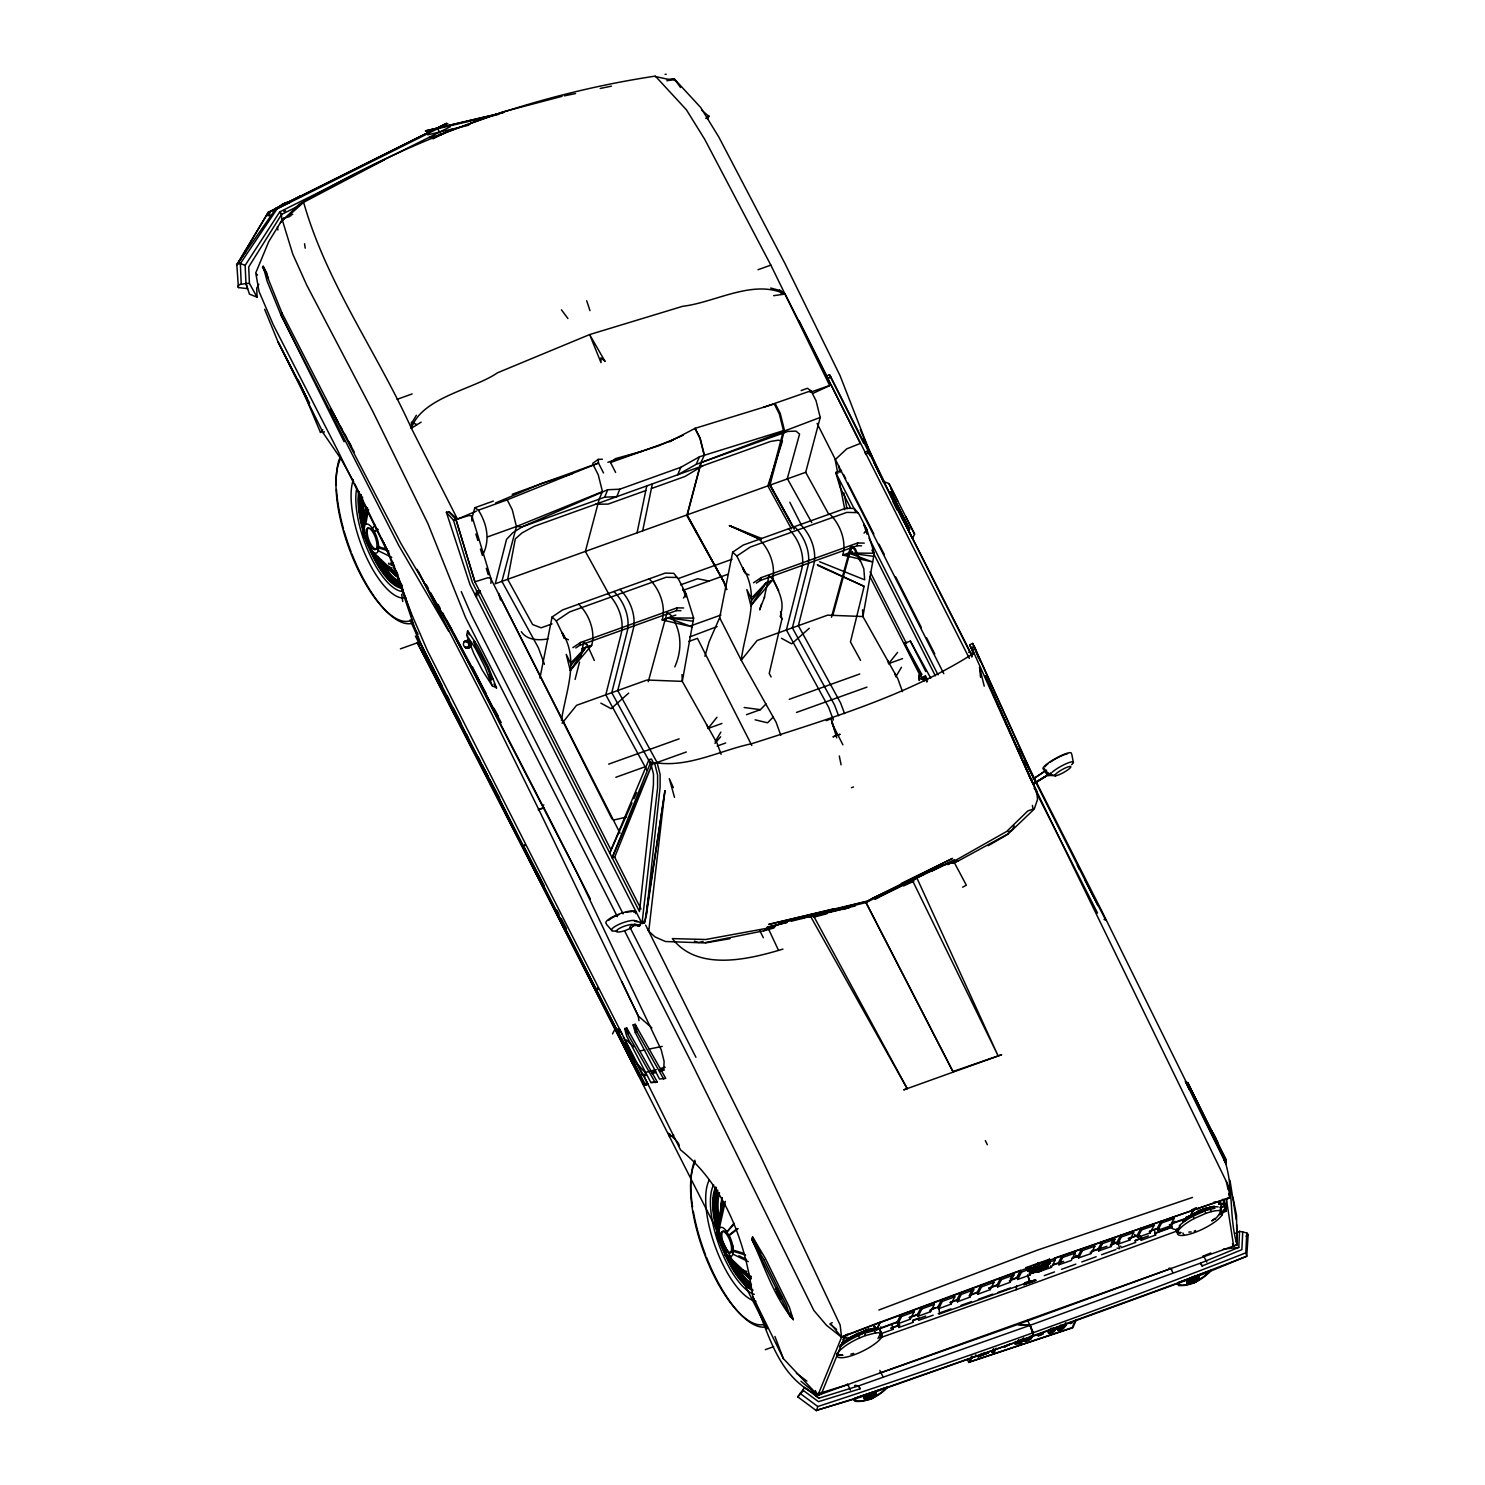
<?xml version="1.0" encoding="UTF-8"?>
<svg xmlns="http://www.w3.org/2000/svg" width="1485" height="1485" viewBox="0 0 1485 1485"><rect width="100%" height="100%" fill="white"/><g stroke="black" fill="none" stroke-linecap="round" stroke-linejoin="round"><path stroke-width="1.5" d="M776.803 1291.746L777.193 1293.676L776.432 1291.727M1029.643 1281.963L1027.676 1274.872L1029.847 1281.592M1214.582 1136.229L1213.746 1134.67L1215.621 1137.9L1211.667 1130.809L1217.403 1142.652M411.401 422.185L411.364 428.237L457.473 519.137L476.518 511.063M1224.123 1160.082L1226.164 1164.203L1226.202 1160.249L1187.759 1082.713L1185.438 1081.525L1189.522 1089.786M1044.252 1265.294C1047.964 1266.204 1046.739 1264.737 1045.718 1264.849C1048.558 1261.303 1048.002 1263.902 1045.032 1266.315C1044.605 1264.626 1043.547 1266.816 1045.403 1265.406M1019.081 748.143L1102.26 911.957L1224.308 1159.172C1233.961 1186.515 1228.67 1216.716 1237.061 1244.783L817.864 1395.306C776.748 1376.391 769.026 1333.084 752.635 1296.294C745.637 1241.887 724.494 1185.011 680.538 1149.891L643.154 1074.49L641.501 1074.546M778.511 1293.008C780.813 1294.53 776.952 1292.303 778.307 1294.178M780.869 1296.127L779.811 1297.185L780.033 1295.774M1037.922 1272.088L1039.054 1267.336L1037.811 1263.327L1049.561 1259.187L1050.359 1263.271L1038.405 1270.919M1212.929 1132.944L1213.876 1134.466M1216.104 1139.292L1215.547 1138.234L1216.679 1140.332M1035.658 1268.468L1038.089 1266.389L1036.419 1269.285L1030.497 1270.844L1038.461 1266.779M780.535 1299.208C779.551 1298.577 782.391 1298.113 780.349 1297.407M853.745 1398.833L816.1 1410.472L861.411 1396.865L1032.985 1336.259L1033.189 1332.361L1027.601 1320.313M1029.588 1336.519L1032.985 1336.259L1033.449 1334.05L1030.126 1325.307L1017.949 1324.397L879.046 1373.458M632.109 925.545L639.59 925.471M1033.374 1335.498L1030.107 1325.307L1017.875 1324.416M778.196 1292.414C777.453 1291.133 777.862 1292.767 777.416 1292.247M1024.13 1341.085L1029.439 1338.468M1023.908 1340.231L1024.372 1341.252M1236.281 1219.649L1229.97 1180.371M1242.741 1231.919L1241.868 1249.646L1202.089 1266L1200.604 1263.104L1238.787 1247.4L1239.567 1231.325L1246.787 1232.903L1248.161 1234.499L1246.75 1256.254L1203.76 1273.944L1033.04 1336.24L888.346 1386.916M1178.125 1282.669L1211.129 1270.306C1203.277 1279.235 1190.562 1286.585 1178.459 1285.49L1178.125 1282.669L1246.75 1256.254L1245.804 1252.839L1246.787 1232.903M1221.765 1213.041L1225.886 1211.333L1226.499 1200.214M391.762 557.302L378.007 550.619L378.675 546.74A15.407 5.662 70.2 0 0 374.628 532.15L372.809 528.957A15.407 5.662 70.2 0 0 365.718 524.205L363.417 524.929L365.718 524.205L368.521 509.578M378.007 550.619L378.675 546.74L387.177 549.339M734.017 1223.25L726.703 1232.197L729.246 1235.539A15.407 5.662 70.2 0 1 733.274 1250.129L732.625 1254.008L748.31 1261.637M781.685 1298.187L781.203 1296.683L781.834 1298.354M1030.497 1270.9L1033.43 1268.895M1035.676 1268.821C1034.061 1266.037 1028.901 1275.021 1034.154 1268.951M669.642 1134.095L669.475 1136.6L673.744 1135.06M1041.579 1266.983C1048.855 1262.51 1034.117 1272.701 1040.317 1267.225M1040.261 1268.097L1042.024 1264.867L1040.261 1268.097L1043.324 1266.222M1029.161 1282.817L1029.291 1281.889L939.133 1314.058M1215.324 1137.733L1214.396 1136.693L1215.12 1138.16M779.625 1296.553L779.328 1295.514M781.463 1296.98L780.163 1298.224L781.147 1299.078M780.405 1297.853L780.999 1299.022M1217.236 1141.687C1217.31 1142.875 1216.623 1139.867 1217.681 1142.485M1214.099 1135.672L1213.728 1134.893M301.158 195.983L298.893 196.892C295.812 200.271 303.126 193.013 300.397 197.115M471.97 521.161L471.636 515.908L468.87 515.573L453.482 520.233L446.354 512.232L448.878 511.657L457.473 519.137M490.848 583.327L491.238 579.577L472.341 517.411M879.695 1337.929L1016.223 1289.685L1016.612 1285.843M446.354 512.232L470.021 584.719L642.003 923.484L644.527 922.928L646.198 916.059L660.101 787.161L660.12 774.465L657.187 762.937L650.523 762.622L649.001 759.615L651.507 759.095L653.029 762.083L650.523 762.622L612.154 857.755L614.679 857.179L652.175 764.2L612.154 857.755M1045.143 1264.979L1043.788 1265.888M729.989 938.668L705.375 942.938L665.428 941.509L655.052 936.942L648.741 931.225L664.946 790.688L645.01 920.941M1047.092 1264.904L1046.034 1265.591L1047.222 1264.069M779.309 1294.14L778.177 1294.549L779.495 1294.345M777.063 1290.558L777.156 1289.073L776.228 1289.834M1014.997 1343.498L1015.796 1341.345M363.417 524.929L365.941 506.626M725.33 1201.384L719.223 1228.819L718.035 1228.318L722.23 1197.708M778.363 1292.544C778.233 1290.948 774.929 1293.119 777.936 1293.008M646.198 916.059L664.946 790.688M971.784 657.112L971.134 653.214M972.285 649.242L973.158 653.641C906.184 696.205 827.275 719.297 752.004 743.632C720.93 750.166 689.634 767.262 657.187 762.937M1066.119 1323.785L1065.859 1325.474M1066.174 1324.694L1066.007 1323.339M466.624 648.202C471.19 647.404 467.571 637.733 464.118 641.873C460.443 648.035 471.952 650.931 471.153 643.933L468.703 644.416M561.441 720.522C565.711 691.175 579.8 660.008 562.11 632.424L564.114 638.42M575.809 647.961L579.633 645.381L676.529 610.595L677.012 607.848L683.675 607.978M744.059 571.577L742.723 567.567C761.248 596.599 745.043 629.399 741.238 660.212L776.117 722.285L780.813 735.335M756.403 583.104L760.246 580.524L857.123 545.737L857.606 542.99L864.289 543.12M1057.654 1328.555L1057.691 1329.446A3.991 1.374 -26.5 0 0 1058.916 1329.985L1064.745 1326.81M364.53 523.722L367.556 507.833M539.946 678.051L552.067 617.017L562.574 609.927L665.187 573.099L673.744 573.321L678.515 579.187L686.256 594.39L693.644 618.113L682.302 681.374L717.181 743.447L721.097 754.324M718.035 1228.318L723.9 1202.145M704.911 656.296L709.125 641.743L719.65 617.723L732.662 552.16L743.187 545.088L845.782 508.241L854.339 508.483L859.128 514.33L866.85 529.551L874.257 553.255L862.915 616.535L897.775 678.589L902.49 691.639M579.521 662.087L575.085 679.406M580.431 657.595L583.661 642.374L587.336 645.14M764.255 597.657L769.044 575.809L772.775 578.575L778.641 590.622M637.065 532.837L646.755 485.892M642.671 530.832L652.361 483.887M466.698 635.227L467.626 630.772L477.854 646.309L488.454 667.173L496.491 687.889L492.24 685.773L482.291 670.218L473.641 653.159L466.698 635.227L475.757 648.964L485.131 667.433L492.24 685.773M395.771 571.242A39.854 14.627 70.2 0 1 391.242 569.275L391.594 571.744L386.416 567.14L386.286 564.875L387.307 568.012L395.957 575.902L396.866 574.658L371.621 550.675A15.407 5.662 70.2 0 1 364.994 537.533L363.769 537.681L362.934 533.932L364.438 527.249M750.983 1277.583L726.221 1254.082A15.407 5.662 70.2 0 1 719.594 1240.94L718.369 1241.07L717.533 1237.339L719.538 1228.429M719.687 1233.051L719.594 1240.94M777.342 1293.509L777.045 1292.525M1029.903 1337.447L1028.362 1339.656L1026.246 1339.359M1029.94 1338.171L1029.699 1337.205M1245.804 1252.839C1104.747 1308.211 961.853 1359.499 817.789 1406.518L816.49 1410.75L797.742 1396.847L804.573 1387.528L806.782 1389.069M854.098 1400.058L854.506 1398.369L887.937 1386.879C879.992 1395.77 866.943 1402.787 854.859 1401.246L854.098 1400.058L855.434 1399.445A17.801 5.457 -26.2 0 0 867.556 1399.464A17.801 5.457 -26.2 0 0 884.986 1389.366L886.174 1387.677M1225.886 1207.88L1226.424 1205.671L1223.863 1210.628M642.003 923.484L657.595 787.681L657.595 775.003L654.681 763.457M771.123 676.937L769.23 673.466L781.964 618.892L780.683 613.899C785.157 601.796 777.732 589.322 772.497 578.667L768.766 575.92L768.45 577.071M1020.622 1340.547L1018.506 1342.626L1017.689 1341.475M674.803 666.858C682.487 649.706 681.708 630.791 670.83 615.18L667.099 612.414L648.277 681.689M817.307 564.671L864.14 586.352L850.46 641.928L860.539 660.361M1035.973 1266.835L1035.435 1272.348L1034.822 1271.308L1030.089 1271.773L1031.964 1268.264M482.959 554.443C490.366 539.742 486.857 523.518 478.393 510.19L474.829 507.721L471.71 518.84M478.393 510.19L507.22 499.832L512.269 509.763L516.446 526.525L501.911 581.377L538.368 647.738L544.438 664.296M726.518 589.545L723.492 581.266L687.035 514.905L700.883 462.652L704.391 455.023L700.215 438.242L695.166 428.311L671.665 440.562L610.558 462.522L615.607 472.453M687.314 514.812L701.161 462.54L820.221 417.452L816.045 400.69L810.996 390.759L807.45 388.29L801.139 390.555M768.933 485.502L783.467 430.65L779.291 413.888L774.242 403.957L695.166 428.311M769.917 485.149L794.029 528.753L769.917 485.149L784.451 430.297L780.275 413.535L775.226 403.604M828.89 514.534L805.687 472.304L820.221 417.452M880.772 1333.066L877.951 1338.523M831.433 617.296L850.682 546.499L854.395 549.264L860.26 561.311M832.825 615.44L851.666 546.146L855.379 548.912L863.825 568.755L864.678 579.818L819.609 561.738M787.217 478.931L799.561 434.14L795.941 431.096L787.811 431.43L696.261 464.304L677.661 474.81L680.891 467.274L699.491 456.767L783.467 430.65M1040.651 1268.543L1041.338 1269.861C1038.349 1263.122 1037.737 1272.255 1039.778 1266.371C1037.013 1266.427 1032.298 1273.684 1038.293 1266.891M759.782 609.184L764.682 596.859M759.782 609.908L761.452 604.209M270.177 211.65L269.676 213.339A17.653 4.492 -33.5 0 1 270.084 211.501L268.21 212.448L236.839 264.868L238.417 287.57L247.642 288.665L245.953 283.524L245.155 265.37L279.718 211.909L450.4 126.689M475.441 595.392L476.778 591.086L479.544 590.993M476.332 597.174L477.687 592.868L480.453 592.756M579.633 645.381L580.561 642.485L677.012 607.848M760.246 580.524L761.174 577.628L857.606 542.99M277.881 230.026L277.472 226.611M1037.625 1270.065L1039.036 1265.721M1015.22 1341.883L1015.127 1343.925M1056.578 1328.537L1056.856 1326.68M1048.67 1330.82L1048.484 1332.955A3.991 1.374 -26.5 0 0 1049.765 1333.326L1052.085 1332.676A3.527 1.207 -26.5 0 0 1054.257 1331.451L1055.984 1329.112M1048.503 1331.896L1049.115 1329.985M1057.803 1328.834L1060.42 1325.121M421.146 422.148L411.364 428.237C421.944 397.182 473.381 389.478 497.512 372.791L589.619 334.57L682.766 306.281C715.139 302.513 753.006 278.809 785.064 294.049L827.943 378.545L830.895 377.153L971.747 655.832M1042.117 1264.626L1040.669 1270.919L1040.057 1269.879M466.253 642.17L467.589 640.388L470.114 641.297L467.664 641.78M779.996 1298.076L781.259 1298.911M805.687 472.304L495.266 583.754L506.552 539.352L512.715 532.799L522.367 526.748L604.711 497.178L607.699 489.734L619.783 489.215L680.891 467.274M619.783 489.215L616.795 496.658L604.711 497.178M775.745 1288.572L776.599 1287.922L776.061 1288.832M1054.406 1328.165L1050.879 1331.841M1060.364 1326.977C1058.397 1332.825 1067.195 1323.84 1062.555 1324.75M1063.687 1325.084L1060.179 1328.759L1060.847 1326.012M800.935 1381.217L817.864 1395.306L841.587 1337.242L840.139 1325.047L761.415 1157.966L647.516 928.793M864.901 1398.554L869.282 1394.898L876.057 1393.505M875.853 1393.283L871.472 1396.939L864.715 1398.332M924.19 679.165L925.508 675.935L927.642 679.944M649.001 759.615L609.741 853.003L632.016 802.921M1033.913 1269.545C1036.456 1267.466 1033.653 1266.946 1034.265 1269.248M629.714 928.552L630.327 926.324M512.214 494.282L593.22 464.916L598.269 474.847L602.446 491.609L599.216 499.146L585.368 551.418L608.702 593.87M696.261 464.304L699.491 456.767M967.348 1359.536L968.777 1362.432L971.506 1356.25M972.471 1356.288L970.095 1361.671L1072.189 1327.646L1074.862 1321.557M1020.381 1345.224L1023.685 1337.744M1076.476 1319.497L1072.857 1327.738L968.777 1362.432M633.872 798.744L636.657 792.489M865.755 453.389L865.792 454.391L865.365 453.426M978.058 1356.715L988.379 1352.742L978.188 1356.974M996.101 1348.157L994.542 1351.591L992.129 1352.389L993.539 1348.677M992.129 1352.389L993.688 1348.955M1004.751 1346.821L1009.8 1344.148L1004.751 1346.821L1008.296 1344.649M1038.052 1335.516L1043.25 1333.122L1038.739 1334.607C1034.822 1338.319 1050.192 1330.671 1038.201 1335.795M1042.693 1334.31L1043.101 1332.843M776.841 1289.426C774.539 1289.667 780.869 1292.525 776.841 1292.21M876.725 1329.372L879.955 1322.3L1020.603 1270.288L1016.817 1277.638L1010.375 1280.014M875.964 1328.184L876.744 1329.836L880.122 1322.634L1031.184 1266.761M905.683 516.427L914.593 534.117L912.533 538.498L902.472 518.506M779.978 1297.222L779.662 1295.495M778.326 1294.827L779.012 1295.625A5.606 3.341 76.7 0 1 779.291 1296.127L779.402 1295.959M1038.832 1267.949L1049.561 1259.187M778.641 1295.347L779.662 1294.512M1014.218 825.883L1012.25 829.892L1008.166 831.953M353.801 482.012L341.624 459.886L323.414 433.304L324.231 431.634M1044.029 1266.315L1044.809 1265.257L1045.588 1266.148M778.456 1293.509L777.862 1293.843M280.869 314.783L267.114 281.185L263.179 266.26L267.003 273.463M524.483 845.095L523.444 847.118L417.322 642.782L419.754 641.928L423.967 649.966M525.059 844.909L524.019 846.914L544.197 885.747M612.488 1033.931L615.718 1027.657M919.141 675.137L919.326 680.427L919.141 675.137L921.702 674.209L904.551 643.209L910.361 641.112L930.742 678.107M921.702 674.209L920.997 675.601L904.551 643.209M901.618 1316.453L900.857 1314.949L897.07 1322.3L897.831 1323.803L901.618 1316.453L914.092 1311.83L913.331 1310.345M897.831 1323.803L910.305 1319.181L914.092 1311.83M921.869 1308.953L921.108 1307.45L917.322 1314.819L918.083 1316.304L921.869 1308.953L934.362 1304.331L933.601 1302.846M918.083 1316.304L930.575 1311.682L934.362 1304.331M942.307 1301.398L941.546 1299.913L937.759 1307.264L938.52 1308.768L942.307 1301.398L954.799 1296.795L954.038 1295.291M938.52 1308.768L951.013 1304.146L954.799 1296.795M961.24 1294.419L960.479 1292.934L956.693 1300.285L957.454 1301.77L961.24 1294.419L973.714 1289.797L972.953 1288.312L970.113 1293.825M957.454 1301.77L969.928 1297.166L973.714 1289.797M981.511 1286.901L980.75 1285.416L976.963 1292.767L977.724 1294.27L981.511 1286.901L993.985 1282.297L993.242 1280.794M977.724 1294.27L990.198 1289.648L993.985 1282.297M1001.428 1279.532L1000.686 1278.047L996.899 1285.397L997.642 1286.901L1001.428 1279.532L1013.921 1274.928L1013.16 1273.425L1010.32 1278.938M997.642 1286.901L1010.134 1282.279L1013.921 1274.928M1016.984 1277.972L1020.77 1270.622L1021.532 1272.107L1017.745 1279.457L1016.984 1277.972L1010.524 1280.348M1017.745 1279.457L1030.237 1274.854L1032.131 1271.179M1039.036 1271.68L1051.399 1267.373L1055.185 1260.022L1054.424 1258.537M1062.722 1257.405L1061.979 1255.902L1058.192 1263.252L1058.935 1264.756L1062.722 1257.405L1075.084 1253.099L1074.342 1251.595M1075.084 1253.099L1071.298 1260.449L1058.935 1264.756M1094.074 1244.727L1094.835 1246.212L1082.472 1250.518L1078.685 1257.888L1075.567 1255.122M1082.472 1250.518L1081.711 1249.034L1077.924 1256.384L1078.685 1257.888L1091.048 1253.581L1094.835 1246.212M1102.538 1243.539L1101.777 1242.054L1097.99 1249.405L1098.751 1250.908L1102.538 1243.539L1114.901 1239.251L1114.14 1237.747L1111.3 1243.261M1098.751 1250.908L1111.114 1246.602L1114.901 1239.251M1132.888 1231.195L1133.649 1232.698L1121.286 1237.005L1117.5 1244.356L1114.4 1241.609M1121.286 1237.005L1120.525 1235.501L1116.739 1242.871L1117.5 1244.356L1129.862 1240.049L1133.649 1232.698M1153.14 1224.141L1153.901 1225.626L1141.538 1229.933L1137.751 1237.302L1134.651 1234.536M1141.538 1229.933L1140.777 1228.448L1136.99 1235.798L1137.751 1237.302L1150.114 1232.995L1153.901 1225.626M1161.604 1222.953L1160.862 1221.45L1157.075 1228.819L1157.817 1230.304L1161.604 1222.953L1173.967 1218.647L1173.224 1217.162M1157.817 1230.304L1170.18 1225.997L1173.967 1218.647M435.439 129.344L437.611 128.731L441.268 134.69L428.905 137.604M274.632 210.109L275.078 208.772L446.781 123.236L268.117 212.596L236.839 264.868L245.823 251.689M258.817 284.248L256.701 288.276L257.091 297.186L249.443 294.123L245.953 283.524L239.53 284.582L237.767 286.364L238.417 287.57M1056.132 1329.391L1056.429 1328.258M1065.432 1326.328L1065.729 1325.195M776.896 1290.335L776.432 1289.036M320.482 432.469L322.635 429.815L320.482 432.469L299.896 383.705M776.952 1290.112L776.878 1289.147M1187.647 1217.013L1189.299 1217.329L1193.42 1209.959L1229.784 1197.857L1228.336 1185.661L1035.713 789.407M1171.869 1223.677L1189.541 1217.514L1193.736 1210.015L1042.062 1262.825M1022.738 1340.268L1020.975 1342.162A4.028 1.374 -26.5 0 1 1018.766 1343.35L1015.295 1343.888M1034.247 1280.348L1035.713 1280.256M480.36 590.863L480.212 592.571L479.915 591.42M715.195 741.628L720.856 732.124M901.451 667.266L895.808 676.77L894.898 673.355M1046.275 1265.424L1046.981 1263.642M416.375 415.262L412.05 422.464L411.364 428.237C377.004 352.205 326.496 283.208 303.627 202.313L287.737 216.569L282.224 219.743L268.785 241.535L255.736 272.943L259.077 291.561L273.389 325.011L337.466 450.011L388.532 553.979L412.162 615.44L427.346 650.504L622.141 1034.191M779.978 1294.66L780.182 1295.551M1039.537 1267.522C1037.161 1271.123 1038.071 1265.554 1037.829 1269.842M1039.778 1267.967C1035.286 1272.552 1041.171 1262.584 1034.247 1269.749M300.248 205.116L281.575 214.434L248.7 266.947L249.424 283.394L257.091 297.186M298.893 196.985L298.225 197.988M1034.729 1280.924L1035.342 1279.792L1032.669 1280.72M1017.503 1342.254C1020.733 1336.964 1021.402 1344.575 1017.262 1342.44M1018.376 1340.25L1018.58 1339.934M873.533 1326.198L876.503 1329.279M1206.897 1209.403L1209.161 1208.122L1206.989 1209.328M585.907 647.33L571.391 664.853L566.231 654.384L570.296 670.515L585.907 647.33L571.966 661.809M752.579 596.951L766.52 582.473L751.985 600.014L746.825 589.545L750.909 605.657L766.52 582.473L772.293 580.394C776.302 566.342 769.379 549.042 759.243 539.315M1052.011 1328.407L1050.823 1332.008M1060.977 1326.291L1061.292 1325.344M300.416 196.762L301.102 195.779L268.117 212.596L268.21 215.529A20.14 5.142 -33.5 0 1 268.21 212.448L276.006 208.494L237.303 263.977L240.347 263.532L245.155 265.37M1178.273 1228.522L1180.371 1225.496M300.36 197.134L301.102 195.779L275.078 208.772M1065.283 1326.049L1063.538 1328.388A3.527 1.207 -26.5 0 1 1061.385 1329.613L1059.046 1330.263A3.991 1.374 -26.5 0 1 1057.765 1329.892L1057.543 1329.168M1049.245 1330.263L1051.12 1328.184M1037.662 1269.434L1037.959 1268.357M1218.572 1215.064L1220.726 1212.076M280.442 222.601L299.042 204.336C408.449 140.017 528.493 95.448 654.124 76.273L670.533 79.819L674.357 78.928L700.697 107.514L718.851 137.103L784.822 263.235L840.046 375.631L867.593 446.261L883.501 482.365M390.963 569.386L390.035 570.648L370.693 551.937L371.621 550.675M395.567 573.414L395.92 575.883L372.605 553.645L373.533 552.383A15.407 5.662 70.2 0 0 378.526 549.598M751.113 1278.529L745.192 1273.276L744.635 1274.037L725.293 1255.326L726.221 1254.082M750.166 1276.803L750.519 1279.272L727.204 1257.034L728.133 1255.79A15.407 5.662 70.2 0 0 733.126 1252.987M877.115 1329.298L878.229 1327.794M707.435 119.171L709.217 115.923L705.765 118.41M683.434 598.01L686.256 594.39L683.081 588.988L685.754 596.989M851.369 549.413L848.548 553.014L872.586 561.961L842.775 555.093C846.784 541.041 839.86 523.741 829.725 514.014M864.029 533.152L866.85 529.551L863.695 524.131L867.036 534.136M1030.868 1271.271L1031.667 1270.659A6.33 2.747 -31.3 0 1 1033.467 1269.861L1033.226 1269.415A6.33 2.747 -31.3 0 0 1031.425 1270.232L1030.701 1270.937L1033.746 1269.731M707.083 725.125L708.011 728.467L716.977 717.255M887.677 660.287L888.624 663.628L897.59 652.398M562.072 723.269L576.533 705.338L647.014 680.019L682.302 681.374L682.005 674.635M378.192 529.365L373.942 531.983L372.104 528.808L375.037 525.226M726.703 1232.197L734.203 1224.048M1040.298 1267.429L1042.229 1264.83M1040.057 1266.798C1040.001 1269.582 1044.085 1262.77 1042.062 1265.944M869.709 1329.335L873.793 1328.481L875.63 1332.936A25.004 6.645 -26 0 1 878.136 1341.196A25.004 6.645 -26 0 1 849.995 1356.176A25.004 6.645 -26 0 1 837.707 1353.113M1043.565 1266.167L1042.451 1266.724M268.544 277.936L262.474 267.114L263.179 266.26L282.057 313.205M570.296 670.515L591.698 645.251C595.708 631.199 588.784 613.899 578.63 604.172M750.909 605.657L772.293 580.394L768.32 582.77M714.953 743.41L720.615 736.801M857.847 1333.4L846.654 1339.637L857.755 1333.381L869.096 1329.799L861.189 1332.026M781.296 1296.758L780.962 1297.797M1055.464 1329.873L1049.617 1333.047A3.991 1.374 -26.5 0 1 1048.336 1332.676L1048.262 1332.231M283.672 218.165L282.224 219.743L292.731 253.991L306.708 285.083L372.698 411.215L427.921 523.611L465.677 617.834L617.37 916.635M1041.746 1267.318L1042.99 1266.779M1052.494 1328.314C1046.814 1335.182 1057.246 1329.892 1053.682 1327.646M1045.737 1265.164L1046.981 1264.403L1046.108 1264.997M773.221 717.051L767.578 722.805L755.104 719.817M1033.987 1270.158L1033.671 1268.654M746.472 714.675L760.413 709.663L766 703.964M975.255 1355.044L976.128 1355.1M775.393 1288.572L776.339 1287.978M778.753 1293.045L778.084 1294.178M780.052 1294.976L778.975 1295.551M779.198 1295.941L779.699 1294.939M276.73 208.55L282.596 204.02L290.392 201.366M1198.191 1278.474C1203.63 1271.308 1182.747 1279.624 1187.425 1283.17M638.977 1020.622L638.234 1015.944L538.665 809.288L543.918 807.784L590.362 898.982M1033.374 1280.794L1035.88 1280.2M868.558 1328.741L863.899 1331.6A24.985 7.518 -26.9 0 0 839.786 1345.93M1220.856 1214.266L1226.796 1206.191L1225.496 1204.057L1218.591 1203.555L1222.972 1203.388M1189.541 1217.514C1199.026 1208.066 1186.422 1220.689 1183.267 1221.617M1214.841 1219.445L1220.447 1213.226L1220.28 1208.883M1038.832 1267.206L1037.402 1268.19M1030.33 1282.446C1035.602 1278.214 1023.443 1285.769 1026.915 1282.762L1026.562 1282.854M1030.98 1281.945L1031.982 1281.017M628.656 693.142L611.077 708.679L600.85 703.129M809.269 628.285L791.672 643.822L781.463 638.272M877.672 1329.001L863.899 1331.6L865.885 1330.337L858.534 1335.572A24.985 6.627 -26 0 0 839.972 1346.988M1039.054 1267.318L1037.811 1263.327L1039.054 1267.318L1032.521 1273.035L1027.082 1270.046L1049.691 1261.934L1050.359 1263.271L1027.768 1271.383L1025.931 1267.67L1037.811 1263.327L1039.073 1267.318L1025.931 1267.67M1201.699 1211.556L1204.632 1210.758L1203.982 1208.753L1198.562 1211.5L1203.982 1208.753L1214.544 1206.377M610.558 462.522L613.472 460.034M863.899 1331.6L864.994 1330.69M1041.412 1266.983L1040.02 1267.67M279.663 207.139L283.245 204.949M633.445 924.784L634.336 923.93L639.163 925.433M279.087 206.935L281.946 204.819A7.908 2.023 -33.2 0 1 286.549 202.443L290.225 201.941M279.514 207.566L280.851 206.489M373.942 531.983L377.376 529.291M728.541 1235.39L737.135 1228.652M729.246 1235.539L738.101 1228.596M978.708 1355.861L981.938 1353.429M981.437 1354.71L984.963 1352.445M1218.164 1206.915A24.985 7.518 -26.9 0 0 1204.298 1209.365L1182.45 1220.856L1185.513 1218.554M1212.02 1220.689L1215.083 1218.405M1182.45 1220.856L1189.225 1217.069L1188.761 1215.881M1033.059 783.987L1043.305 777.62M1039.908 1265.795L1037.143 1267.745L1038.182 1268.45M1040.168 1266.241L1037.755 1268.134M592.682 463.394L598.251 459.385L602.409 459.236M1197.485 1211.63L1191.787 1214.656M1027.564 1282.836L1024.891 1284.08M1025.151 1284.061L1023.74 1284.766L1028.047 1282.947M280.201 206.972L290.336 202.108M1024.891 1283.727L1023.536 1284.228L1024.984 1283.653M1033.059 779.012L1045.236 770.808M864.901 452.609L867.63 450.753L869.133 454.02M865.792 454.391L868.521 452.535L870.024 455.802M873.421 1395.919C885.803 1385.375 852.798 1398.74 867.556 1399.148C886.1 1393.617 867.24 1388.215 865.05 1399M1017.949 1340.899L1019.081 1340.194M552.067 617.017L556.262 620.897L569.665 611.894L666.115 577.257L677.234 577.461M572.894 647.627L580.561 642.485M732.662 552.16L736.857 556.058L750.278 547.037L846.728 512.399L857.829 512.622M753.508 582.77L761.174 577.628M1029.829 1337.484L1024.761 1338.857L1029.216 1337.187M813.149 393.284L831.136 384.968L969.371 658.412M1033.43 778.883L1046.628 770.177M869.375 1329.929L858.534 1335.572L859.611 1337.929A25.004 6.645 -26 0 0 837.744 1353.095M1044.085 769.1L1047.593 775.411L1051.232 773.017L1033.393 783.839L1048.855 774.168M1007.721 834.032L958.382 860.892L941.36 865.736L872.567 898.221L866.033 902.509L952.906 1071.557L1001.651 1054.703L903.715 1089.86L907.205 1088.616L813.353 915.502L810.16 915.651L907.205 1088.616M1195.239 1280.441C1209.458 1267.243 1171.331 1289.314 1195.239 1280.441L1193.569 1281.369M1032.855 784.544L1045.96 776.117L1042.618 778.363M865.904 1330.356L873.793 1328.481L874.535 1330.579L864.381 1333.214L865.477 1335.553L875.63 1332.936M1018.32 1341.308L1020.585 1340.565M1188.575 1216.401L1203.982 1208.753L1204.632 1210.758L1207.361 1209.514M702.943 465.715L684.956 476.499L651.395 488.546M851.48 787.7L853.522 786.976M587.707 647.627L591.698 645.251L581.971 648.741M1025.968 1283.393L1028.455 1282.186M1026.933 1283.671L1031.462 1281.314M1028.103 1283.263L1030.404 1281.499M1032.595 1281.054L1031.592 1282.019L1032.929 1281.536M1033.152 1281.184L1029.81 1282.632L1034.47 1280.905M1033.244 1281.444L1035.565 1280.33M669.809 441.769L673.744 439.449M912.236 879.992L916.635 877.412L998.161 1055.946L912.236 879.992L865.922 902.564L813.353 915.502M988.267 845.67L1007.832 834.329L1034.247 809.084L1037.477 799.617L1036.938 791.839L985.112 675.731L1032.613 783.282M1038.145 1270.974L1047.89 1265.387L1048.818 1262.714L1047.538 1262.677M1048.503 1266.427L1038.757 1272.014L1030.683 1272.812L1030.089 1271.773L1038.646 1269.823L1047.89 1265.387L1048.503 1266.427L1039.259 1270.863L1030.683 1272.812M634.578 924.877L631.533 925.415M832.268 1322.615L830.523 1323.58L841.587 1337.242L845.021 1336.017L821.316 1393.988L817.864 1395.306L783.356 1358.571L752.635 1296.294M304.666 201.756L384.262 159.879M1035.342 1279.792L1033.894 1280.478M962.596 887.176L966.364 885.227L954.057 862.08M283.839 211.557L285.528 210.684M866.962 1331.748L861.3 1333.79M274.762 209.237L268.117 212.596A20.085 5.068 -33.8 0 0 268.043 215.77M717.125 626.577L689.745 636.935M875.296 898.741L924.357 874.09M447.82 123.645L277.082 208.902L240.347 263.532L241.22 283.951M432.97 138.829L452.238 129.214M1202.887 1209.273L1198.414 1211.649L1210.238 1209.273A25.004 6.645 -26 0 1 1214.934 1208.344M890.74 491.795L909.674 529.161L890.74 491.795L889.255 492.537L905.256 524.298M891.427 497.067L893.395 500.983L894.88 500.241M904.643 519.509L903.177 520.233L908.207 529.885M947.931 864.678L1006.719 831.414L1027.806 810.958L1033.096 809.065L1032.391 805.408M842.979 1339.266L847.174 1337.187M877.394 897.181L887.622 892.151M875.129 899.038L915.744 879.064M932.153 870.99L954.707 859.889L903.511 884.336M901.302 883.464L952.535 858.423L866.572 901.376L768.692 924.431L833.252 908.95M1031.184 1281.889L1032.316 1281.462M1179.276 1225.756A25.004 6.645 -26 0 1 1193.012 1216.215L1204.78 1210.98L1205.876 1213.338L1211.333 1211.63A25.004 6.645 -26 0 1 1216.011 1221.06A25.004 6.645 -26 0 1 1180.371 1235.427A25.004 6.645 -26 0 1 1194.107 1218.572M973.417 653.066L969.668 644.843L972.656 643.395L1029.365 769.1M973.733 654.105L971.19 647.85L974.179 646.402L1035.695 782.131L1097.861 905.59M1030.237 778.159L972.489 649.706L975.478 648.277M1246.026 1236.095L1247.771 1235.26M1211.333 1211.63L1210.238 1209.273L1201.681 1209.792L1203.982 1208.753M1235.539 1233.237L1239.567 1231.325M830.412 384.002L826.477 376.076L829.447 374.666L830.895 377.153M826.291 720.67L832.862 717.998M1032.725 783.523L1035.695 782.131L1025.244 761.248M1212.243 1131.199L1211.779 1131.106M1214.489 1136.805L1215.008 1137.881M1214.582 1136.582L1215.231 1137.194M1215.862 1139.589L1215.918 1138.364M1216.159 1139.793L1216.085 1140.053M1216.623 1140.61L1217.44 1141.482M875.111 898.926L878.842 897.218M903.53 885.932L913.832 881.218M952.943 863.323L958.382 860.892M619.505 1037.551L615.978 1029.885L618.243 1028.864L620.192 1032.632M617.222 1030.052L619.505 1029.031L647.943 1084.217L644.806 1085.052L617.222 1030.052L645.659 1085.238M645.455 1083.363L643.172 1084.384L646.383 1084.013M644.806 1085.052L647.943 1084.217M607.699 489.734L522.367 526.748L516.446 526.525L487.6 536.883M705.412 942.585L763.624 930.817L782.446 922.798L866.572 901.376L865.922 902.564L952.962 1071.539M284.043 217.998L289.612 216.587M666.895 80.858L674.357 78.928L680.557 87.541M683.248 435.198L658.616 445.834L607.885 462.262M495.544 502.988L542.081 483.256L572.82 473.492M1220.707 1207.491L1224.902 1205.727M1220.874 1207.806L1225.069 1206.061L1222.897 1199.212M837.763 734.871L832.992 736.857L840.139 734.277L834.978 735.873M1202.664 1256.329L1210.813 1252.969M507.22 499.832L598.474 463.042L598.251 459.385M516.446 526.525L602.446 491.609M1194.144 1231.139L1195.573 1230.564M859.611 1337.929L865.477 1335.553M1205.876 1213.338L1194.144 1218.554L1192.325 1214.099L1193.068 1216.196M1198.005 1210.442L1204.298 1209.365L1202.59 1209.458M592.812 465.213L598.474 463.042L603.523 472.973M878.86 1310.03L1037.235 1250.184L1192.492 1197.43M841.42 1336.908L879.955 1322.3M1024.037 1340.509L1026.376 1339.637M1187.666 1281.945L1198.376 1277.935M1187.814 1281.574L1198.599 1277.545M1033.096 1265.666L1041.895 1262.51M1033.263 1266L1036.214 1264.904M1021.532 1272.107L1034.024 1267.485M876.577 1329.502L896.457 1322.151M909.358 1317.381L917.953 1314.206M930.854 1309.436L935.142 1307.839M950.196 1302.271L956.637 1299.895M969.538 1295.124L978.132 1291.95M988.88 1287.978L997.475 1284.785M1029.309 1273.016L1032.261 1271.921M876.744 1329.836L898.629 1321.743M909.395 1317.752L918.008 1314.578M930.909 1309.807L939.522 1306.614M958.883 1299.449L950.27 1302.642L951.013 1304.146M969.649 1295.477L978.262 1292.284M989.01 1288.312L997.623 1285.138M1033.894 1271.717L1029.476 1273.35L1030.237 1274.854M1135.283 1240.291L1141.742 1237.933M1154.68 1233.218L1171.925 1226.926M1135.45 1240.625L1148.369 1235.91M1172.092 1227.26L1154.847 1233.552L1155.627 1235.037L1141.278 1240.235L1140.517 1238.731M1016.223 1289.685L1175.804 1231.455M1171.127 1268.487L1017.8 1324.453L1030.107 1325.307L1200.715 1263.048L1202.089 1266M542.73 805.353L543.826 804.963M1044.252 1275.634L1054.499 1271.921M1061.478 1269.341L1075.827 1264.143M1081.767 1261.934L1096.134 1256.737M1101.554 1254.714L1115.922 1249.516M1024.743 1282.799L1030.906 1280.571M438.335 135.042L502.301 112.062L562.091 96.321M397.145 399.317L412.125 393.933M758.018 269.732L770.845 265.128L829.669 385.487L810.142 392.318M474.829 507.721L493.373 501.076M810.996 390.759L763.327 407.391M645.789 490.57L608.126 504.083L595.578 504.269M850.422 507.721L840.176 487.544L835.702 472.527L841.531 470.429M400.393 648.871L419.754 641.928L441.806 685.365M552.067 623.886L541.153 627.802L532.614 624.554L507.684 579.298L515.295 538.888L522.126 532.855L534.229 526.303L770.492 441.472L778.159 440.191L782.428 441.082L767.838 485.892L791.468 528.938M678.162 578.612L732.068 559.251M680.557 584.849L697.634 578.723L709.032 581.043M682.97 590.399L727.557 574.398M675.823 615.031L662.162 619.932C666.19 605.88 659.266 588.58 649.112 578.853M852.483 551.603L842.775 555.093L849.253 554.536M690.636 625.89L720.912 615.013M688.687 641.483L697.43 638.346L751.781 745.433M608.664 764.144L679.146 738.843M708.011 728.467L721.951 723.473M789.277 699.305L859.759 673.986M888.624 663.628L902.564 658.616M615.848 777.286L645.103 766.78M653.084 763.921L686.33 751.985M796.461 712.447L866.943 687.128M538.183 809.845L543.918 807.784M717.125 746.045L725.701 742.983M925.508 675.935L921.758 677.29L923.874 681.299M921.09 678.905L924.839 677.568L926.937 681.689M765.295 1349.679L773.648 1346.672M968.703 652.398L969.779 652.008M1035.453 1271.977L1032.521 1273.035L1031.852 1271.698M880.883 1333.697L893.227 1329.298L891.91 1324.936M896.866 1321.576L898.908 1327.46L913.294 1322.318L912.533 1320.815M933.137 1315.19L918.732 1320.332L917.99 1318.829M940.673 1312.573L950.957 1308.898M961.073 1305.352L971.357 1301.695M978.392 1299.245L992.797 1294.122M998.031 1292.358L1010.375 1287.959M921.034 679.053L924.784 677.717L926.863 681.838M890.944 1327.998L899.594 1324.936M912.588 1320.351L919.104 1318.049M891.111 1328.332L899.762 1325.27M912.774 1320.685L925.768 1316.081M1030.126 1325.307L858.683 1385.858L818.903 1398.165L804.573 1387.528M887.937 1386.879L854.506 1398.369M1032.688 1281.444L1034.21 1280.775M1025.838 1284.061L1026.005 1283.04M1054.257 1258.203L1229.617 1197.523M1037.681 1264.366L1040.614 1263.345M1042.823 1264.329L1055.185 1260.022M1052.642 1264.793L1056.967 1263.289M1072.096 1258.018L1078.574 1255.772M1091.549 1251.242L1098.046 1248.996M1111.003 1244.467L1117.5 1242.203M1128.303 1238.453L1136.953 1235.427M1149.928 1230.917L1156.407 1228.652M1171.554 1223.38L1189.374 1217.18M1052.809 1265.127L1063.631 1261.359M1072.281 1258.352L1078.778 1256.087M1091.772 1251.558L1106.919 1246.286M1111.244 1244.783L1119.913 1241.757M1128.563 1238.75L1137.232 1235.724M1150.225 1231.213L1158.875 1228.188M864.771 1397.422L875.704 1393.654M864.623 1397.775L875.482 1394.044M1190.098 1282.724L1191.787 1282.149M1232.457 1243.688L1233.627 1245.934L1237.061 1244.783L1236.504 1215.213L1232.884 1197.151M983.144 1354.134L988.249 1352.464M981.585 1354.988L988.379 1352.742M991.999 1352.111L994.542 1351.591M853.745 1353.373L850.794 1354.171M287.83 202.665L289.055 202.034A6.126 1.578 -33.2 0 1 289.278 202.665M1206.284 1208.122L1203.815 1208.901M847.137 1384.763L814.56 1394.823L818.903 1398.165M854.914 1385.468L858.794 1385.821L860.038 1388.828L818.476 1401.673L802.642 1389.941L802.847 1391.296L797.742 1396.847M864.66 1330.727L865.718 1330.467L863.602 1330.987L864.233 1332.992L863.602 1330.987L869.319 1329.836M1201.792 1209.774L1204.298 1209.365M1031.685 1281.852L1030.07 1281.611M763.624 930.817L773.908 927.995M651.395 1072.281L655.516 1071.075M659.656 1069.85L663.795 1068.625L664.111 1061.348L661.215 1049.839L577.387 873.607L442.493 612.562M652.063 1073.618L656.203 1072.393M660.342 1071.186L664.463 1069.961M633.093 1024.91L635.172 1024.297L665.763 1078.388L659.507 1079.02L635.283 1032.558L633.093 1024.91L663.665 1079.001M624.665 1028.585L626.744 1027.973L657.335 1082.045L650.875 1082.528L626.651 1036.066L624.665 1028.585L655.256 1082.658M635.283 1032.558L637.362 1031.945M650.875 1082.528L657.335 1082.045M642.745 1074.806L645.177 1074.119M643.432 1076.142L645.864 1075.437M614.92 458.791L641.65 451.384M866.553 1398.796L868.205 1398.332M833.549 910.379L821.91 913.591L849.736 906.908M813.78 917.229L827.052 913.646M842.57 909.451L849.216 907.669L809.177 917.192M782.929 949.101C748.774 959.421 697.95 971.84 672.334 938.613L705.802 939.485L774.892 926.826M656.259 1069.59L645.158 1072.504L635.951 1062.406M660.677 1068.42L665.113 1067.251M786.92 922.315L766.947 927.308L786.957 922.519M791.356 921.201L804.666 917.879M809.121 916.783L844.631 907.91M776.599 1289.073L775.95 1288.999M503.638 112.544L425.323 130.921L501.967 112.971M426.084 131.441L498.05 114.531M427.717 134.838L468.759 125.185M1209.588 1272.404L1208.474 1272.664A17.801 5.272 -27.7 0 1 1191.323 1283.188A17.801 5.272 -27.7 0 1 1179.22 1283.708L1177.716 1284.358L1176.992 1283.244L1031.964 1336.166L1033.04 1336.24M613.509 820.091L626.447 817.084M703.11 941.453L698.637 942.511L694.386 941.119M801.622 918.472L855.341 905.924M290.93 215.678L286.995 216.55L288.758 214.842L292.768 214.397M469.705 647.571L464.712 647.144M1025.764 1341.289L1030.831 1339.024L1032.279 1336.351M564.337 95.857L575.549 93.536M600.218 88.469L611.43 86.149M640.425 1050.823L644.787 1049.951M649.131 1049.06L662.199 1046.424M465.77 640.74L468.221 640.239M464.564 641.26L468.889 640.351M464.118 641.873L466.568 641.371M467.07 641.204L469.538 640.722M468.146 642.56L470.615 642.058M468.74 645.381L471.19 644.898M468.592 646.291L471.042 645.808M465.306 647.738L467.756 647.256M468.276 647.07L470.726 646.588M465.956 648.091L470.281 647.2M1218.591 1204.224L1225.793 1204.669M1214.136 1206.321L1209.403 1207.157M547.909 638.903C538.851 640.592 526.897 640.276 521.309 631.7M773.648 295.682L785.064 294.049L779.551 290.002M1191.193 1231.937L1188.817 1232.086M665.094 74.38L666.227 74.25M362.934 533.932L364.159 533.802A15.407 5.662 70.2 0 1 364.623 525.412M717.533 1237.339L718.759 1237.191A15.407 5.662 70.2 0 1 719.223 1228.819M1223.362 1249.126L1238.787 1247.4M1047.593 775.411L1051.788 775.096L1047.816 775.43L1045.013 770.789M666.487 619.579L662.162 619.932L691.973 626.818L667.953 617.871L693.644 618.113M876.354 1328.648L874.739 1326.142M1179.313 1232.401L1181.002 1232.476M245.953 283.524L249.424 283.394M1188.594 1217.329L1186.571 1217.032M874.257 553.255L848.548 553.014L873.663 556.318M836.816 1354.227L842.83 1355.211M1185.902 1217.31L1188.835 1217.366M857.123 545.737L861.578 545.83M676.529 610.595L680.965 610.669M1188.854 1216.401L1190.339 1216.475L1188.334 1217.366L1188.91 1216.196M854.617 1385.561L858.683 1385.858L860.038 1388.828M667.378 79.837L671.034 79.076L675.638 80.691M1044.568 769.156L1043.287 769.026A16.187 2.914 -29.1 0 1 1055.854 758.297A16.187 2.914 -29.1 0 1 1071.353 753.433M1055.854 775.653L1055.13 775.597A9.077 1.633 -29.1 0 1 1064.596 768.32A9.077 1.633 -29.1 0 1 1069.256 768.766A9.077 1.633 -29.1 0 1 1055.854 775.653L1047.816 775.43L1044.995 769.917M630.828 924.487L639.961 925.526L632.127 924.598M620.043 833.215L490.533 578.092L487.748 577.758L474.903 581.842L456.006 519.657L448.878 511.657M667.953 617.871L693.068 621.175M744.134 707.51L760.413 709.663M1055.575 775.634L1051.38 775.059L1043.714 769.787M1179.498 1232.773L1180.668 1232.958M1031.332 1335.887C1034.098 1337.837 1027.731 1340.769 1025.634 1341.011A3.991 1.374 -26.5 0 1 1024.223 1340.974M634.522 921.127L638.587 921.777L634.466 920.737M879.825 1322.56L841.587 1337.242L826.458 1325.251L813.836 1310.42L690.117 1059.937L624.665 931.002M770.715 288.034L779.755 290.447L785.064 294.049M1171.758 1269.712L1169.178 1268.042M378.174 547.761L388.847 551.028M733.274 1250.129L743.892 1253.377M732.773 1251.15L745.581 1255.066M846.766 1384.781L848.659 1385.375M776.989 1291.616L777.62 1292.024M1027.082 1270.046L1030.256 1271.16M669.494 1134.039C664.222 1130.289 680.334 1142.373 679.053 1145.696M761.025 539.835L729.469 525.597L761.656 538.498M914.593 534.117L888.94 483.609L883.556 481.418L893.395 500.983M719.13 1227.111L720.318 1227.594A15.407 5.662 70.2 0 1 727.409 1232.364M416.988 424.599L412.273 422.631M749.053 574.918L745.173 573.229L736.857 556.058M568.458 639.775L564.578 638.086L556.262 620.897M729.469 525.597L760.84 539.556M779.885 290.633L781.333 293.77M817.845 565.469L864.14 586.352M1104.023 919.382L1105.824 920.236L1084.718 879.603M738.862 1255.772L746.491 1259.484M1022.385 1339.154L1023.016 1340.157M777.936 1292.284L777.973 1291.337M1213.858 1134.429L1213.95 1135.394M796.368 1373.254L806.93 1381.087M799.988 1393.338L817.789 1406.518M800.471 524.502C810.624 534.229 817.53 551.548 813.52 565.599L798.373 625.668L840.566 702.906L844.575 713.58M794.475 526.655C804.629 536.382 811.553 553.682 807.543 567.734L792.377 627.821L834.57 705.059L838.579 715.733M788.498 528.808C798.633 538.535 805.557 555.836 801.547 569.887L786.4 629.974L828.574 707.194L833.401 720.021M619.858 589.359C630.011 599.086 636.935 616.386 632.926 630.438L617.76 690.525L657.075 762.492M613.88 591.513C624.016 601.239 630.939 618.54 626.93 632.591L611.783 692.678L650.059 762.752M607.885 593.666C618.038 603.393 624.962 620.693 620.934 634.745L605.787 694.832L647.014 770.307M938.204 1313.65L939.56 1313.427L939.133 1309.473M829.874 1324.026L836.612 1329.353M1014.979 1343.647L1018.914 1343.628A4.028 1.374 -26.5 0 0 1021.105 1342.44L1022.887 1340.547L1021.587 1339.377A3.675 1.262 -26.5 0 0 1020.993 1339.489M626.373 1039.927L633.742 1046.721M701.811 110.261L708.605 116.108M838.988 1354.673L839.173 1355.174M651.878 1027.898L638.234 1015.944L621.825 981.696M1066.156 1323.618L1065.71 1323.061A3.545 1.225 -26.5 0 0 1065.302 1322.968M370.693 551.937L372.605 553.645M725.293 1255.326L727.204 1257.034M750.556 1279.309L741.015 1270.547L740.885 1268.264M1117.017 1248.105L1119.69 1248.736L1118.595 1245.024M655.275 76.032L686.404 109.797L704.651 139.2L770.845 265.128M489.14 674.635L493.039 678.979M489.215 676.325L491.795 679.22L487.228 667.415L473.399 641.65L474.643 641.409L475.126 647.2M1213.115 1134.076L1212.465 1132.814M606.53 924.357L611.894 930.631M281.686 214.378L279.718 211.909L281.575 214.434L281.723 221.376M972.489 649.706L973.529 651.08M415.837 631.255L428.701 662.7L410.176 619.932L418.046 634.206M561.441 309.827L567.938 318.551M256.756 274.131L257.499 275.152M786.419 1309.863L793.268 1319.664L789.296 1307.078L765.332 1258.37L752.542 1236.968L751.781 1239.251C764.497 1266.334 773.815 1296.646 793.268 1319.664L790.206 1313.464M639.367 1074.639L417.322 642.782L487.748 775.745M781.964 618.892L780.108 616.164L781.463 614.846L780.497 611.746M270.437 216.049L268.117 212.596L270.233 215.9M488.992 676.158L491.479 680.074M493.985 683.972L496.491 687.889M1212.094 1130.957L1212.335 1132.127M826.477 376.076L827.943 378.545M1038.646 1269.823L1039.259 1270.863M1214.08 1135.988L1213.969 1135.078M687.035 514.905L723.492 581.266L686.553 515.072M787.458 478.838L811.775 522.627M770.288 485.02L794.289 528.716M337.708 421.462L281.834 312.722M339.935 425.527L342.163 429.592M344.409 433.657L346.636 437.722M348.864 441.787L351.091 445.853M438.038 604.432L440.265 608.497M354.284 452.071L331.025 409.266L400.987 543.584L451.421 628.823L486.337 693.996M426.251 584.589L428.46 588.654M430.669 592.738L501.225 722.62M890.981 488.992L890.963 489.252M893.357 494.041L893.859 494.895L893.357 493.762M815.302 1390.573L817.864 1395.306M1216.308 1139.997L1217.496 1141.408M493.967 708.234L498.329 716.383M489.92 779.829L499.647 798.188M1203.648 1256.05L1206.86 1262.157M1170.644 1268.413L1172.797 1272.478M262.808 266.984L266.706 274.428M461.686 648.704L543.64 807.506M446.855 620.303L452.201 630.55M454.336 634.652L460.758 646.959M1077.33 865.402L1079.447 869.449M556.931 910.286L559.065 914.37M561.182 918.454L566.49 928.682M597.286 987.952L598.084 989.511M625.426 1042.154L632.796 1056.336M1220.54 1149.334L1226.202 1160.249L1187.759 1082.713L1198.618 1105.211M309.567 403.122L278.029 341.903L264.646 309.288M630.42 1052.494L635.599 1062.517M615.978 1029.885L644.416 1085.071M522.609 845.318L618.54 1033.226L482.495 765.443M434.307 670.737L419.754 641.928L522.664 845.763M843.61 474.532L845.689 478.653M847.787 482.755L873.867 534.043M879.101 544.29L884.317 554.555M835.702 472.527L855.546 511.508M869.096 538.183L938.019 674.821M418.622 571.911L491.591 713.58L538.665 809.288M417.155 569.33L448.6 631.014L398.723 545.44L280.628 314.282L344.112 441.713M354.655 483.646L389.46 554.685L381.552 538.48M969.668 644.843L973.789 653.214M877.802 469.835L972.229 655.832M1025.337 761.527L1033.708 778.029M1033.857 785.751L1036.938 791.839M1034.08 788.089L1034.878 789.667M1035.917 791.709L1097.545 913.089M895.678 576.923L921.405 627.617M926.547 637.752L934.789 653.975M943.792 673.67L817.084 423.392M871.936 550.118L935.364 675.861M910.361 641.112L925.786 671.48M870.08 571.762L906.537 643.58M869.932 576.663L922.018 679.276M1169.438 1224.512L1170.18 1225.997M789.816 502.264L801.176 524.669M1149.353 1231.492L1150.114 1232.995M1135.004 1240.903L1135.765 1242.407L1121.398 1247.586L1120.637 1246.101M1129.101 1238.564L1129.862 1240.049M1110.353 1245.098L1111.114 1246.602M694.887 428.423L699.936 438.353L704.113 455.115M780.683 613.899L781.37 615.254M832.064 723.492L842.886 744.802M1090.287 1252.078L1091.048 1253.581M1050.638 1265.888L1051.399 1267.373M719.65 617.723L741.238 660.212L757.146 640.481L827.628 615.161L862.915 616.535L862.599 609.797M1009.373 1280.794L1010.134 1282.279M989.437 1288.145L990.198 1289.648M969.167 1295.662L969.928 1297.166M929.814 1310.197L930.575 1311.682M587.373 645.177L594.316 660.491M909.544 1317.696L910.305 1319.181M892.466 1327.794L893.227 1329.298M611.245 850.404L474.903 581.842L456.006 519.657M614.679 857.179L640.982 908.987M643.655 921.201L644.527 922.928M645.659 925.136L648.741 931.225M623.106 913.85L471.488 615.18L461.26 591.605M630.383 928.199L695.927 1057.301M623.292 1037.198L642.615 1075.233M447.059 695.704L449.175 699.843M453.37 708.104L460.796 722.768M478.319 757.239L480.416 761.378M419.754 641.928L428.682 661.716L632.703 1063.631M415.392 636.081L419.494 644.193M428.738 662.384L432.84 670.496M441.156 686.85L443.235 690.952M461.983 727.873L474.476 752.505M476.574 756.608L484.908 773.017M490.106 783.282L767.095 1328.871M831.025 718.74L836.76 737.859M466.42 734.277L468.499 738.379M484.054 769.156L638.717 1075.604M888.94 483.609L897.645 500.909M891.742 490.458L892.615 492.203M892.596 492.575L891.724 490.83M863.713 443.347L829.447 374.666M799.19 320.909L860.26 443.458L846.728 448.86L835.164 459.7L837.8 473.344M759.615 930.241L763.346 937.703M472.416 666.802L495.08 712.317M323.414 433.304L278.103 342.051L306.95 398.351L298.262 380.16M1185.438 1081.525L1226.164 1164.203M760.691 1253.507L752.542 1236.968L755.716 1244.708M893.06 501.837L897.107 510.098M985.335 1140.629L987.339 1144.712M879.844 1370.414L882.888 1376.576M847.415 1383.964L850.46 1390.127M391.335 565.432L390.332 563.056M389.181 564.616L388.587 563.242M864.901 441.695L884.986 483.2M892.856 499.48L902.861 520.158M879.881 1330.077L880.549 1331.451M721.803 1200.864L722.787 1202.887M873.904 462.522L879.862 474.977M611.913 818.885L498.589 593.573L500.501 600.014M1176.064 1229.413L1177.011 1231.399L1176.287 1229.858M880.698 1331.525L879.751 1329.539L880.475 1331.098M490.533 578.092L491.238 579.577M876.336 466.921L863.231 438.409M768.395 928.738L778.493 950.289M1221.877 1215.176L1220.781 1212.818A25.004 6.645 -26 0 0 1220.781 1209.031M1182.914 1232.995L1183.991 1235.334M1177.048 1228.522L1178.143 1230.879M881.477 1337.391L880.382 1335.052A25.004 6.645 -26 0 0 880.401 1331.247M971.19 647.85L973.12 652.063M383.204 541.747L394.546 566.695M673.373 787.625L669.308 778.678L674.506 797.352M985.112 675.731L1032.001 781.982M860.316 429.685L868.224 448.173M837.15 1353.188L837.874 1354.803M974.179 646.402L980.119 661.029M972.656 643.395L978.578 658.096M467.626 630.772L469.186 634.837M1028.957 1282.019L1028.678 1282.446M774.929 1336.463L783.356 1358.571M392.263 561.516L402.955 590.25M723.77 581.173L726.796 589.452M395.994 570.444L402.955 590.102M392.263 561.646L415.41 629.918M586.686 300.75L589.99 310.643M403.734 592.292L411.493 616.108M831.748 720.949L834.867 730.583M475.868 534.025L477.836 540.466M480.435 549.023L482.384 555.464M486.3 568.328L488.249 574.751M897.627 1323.079L898.908 1327.46M635.172 1024.297L636.805 1030.033M626.744 1027.973L628.229 1033.579M453.482 520.233L472.36 582.398L639.46 911.549L653.437 784.73L653.493 774.13L650.523 762.622M984.221 686.144L979.562 667.266L980.545 677.327M1154.569 1230.582L1155.627 1235.037M1140.239 1235.761L1141.278 1240.235M364.159 533.802L364.994 537.533M1226.35 1181.447L1228.076 1189.652M1228.93 1193.754L1229.784 1197.857L1226.369 1199.082L1233.627 1245.934M839.303 755.976L841.085 764.831M838.709 465.715L840.027 472.546M843.963 493.02L847.025 508.928M839.118 480.175L844.817 509.726M401.637 594.316L402.732 601.536M1071.78 754.194L1073.339 762.455M1236.411 1241.237L1237.061 1244.783L1236.652 1224.754M770.047 482.532L770.789 487.099M1224.086 1199.694L1225.886 1211.333M749.053 1275.745L749.405 1278.214M748.329 1277.193L747.976 1274.724A42.824 15.722 70.2 0 0 751.317 1276.432M746.899 1273.703L747.252 1276.172M746.194 1275.132L745.841 1272.664A39.854 14.627 70.2 0 0 748.941 1274.26M396.384 574.175L396.514 575.14M394.806 574.806L394.453 572.356A44.309 16.261 70.2 0 0 397.906 574.12M393.729 573.785L393.376 571.317A42.824 15.722 70.2 0 0 396.699 573.043M392.653 572.764L392.3 570.296A41.339 15.166 70.2 0 0 397.015 572.338M304.574 243.781L305.205 248.162M431.151 665.596L431.671 671.109M744.486 1271.735L744.616 1274.019M743.558 1270.844L743.688 1273.128M742.667 1269.991L742.797 1272.255M388.959 567.456L389.089 569.72M388.068 566.583L388.198 568.866M873.793 1328.481L873.848 1329.428M1221.023 1209.068A25.022 7.536 -26.9 0 0 1220.15 1207.305A25.004 7.536 -26.9 0 1 1221.078 1208.994M1220.521 1207.843A24.985 7.518 -26.9 0 1 1221.394 1209.607M841.939 1343.071A25.004 7.536 -26.9 0 1 851.926 1336.333M405.813 597.694A67.363 24.725 70.2 0 1 365.384 554.926A67.363 24.725 70.2 0 1 353.281 479.859M401.099 583.419A54.555 20.029 70.2 0 1 377.784 556.968M364.475 519.731A54.555 20.029 70.2 0 1 362.563 496.937M397.386 580.338A53.813 19.75 70.2 0 1 380.68 560.235M364.66 515.406A53.813 19.75 70.2 0 1 363.435 503.471M378.1 546.554A11.416 4.195 70.2 0 1 370.192 543.139A11.416 4.195 70.2 0 1 368.633 527.75M371.027 528.14A11.416 4.195 70.2 0 1 372.438 529.402M412.217 619.895A90.566 33.245 70.2 0 1 354.896 562.796A90.566 33.245 70.2 0 1 340.808 458.234M412.941 623.05A93.611 34.359 70.2 0 1 351.889 553.924M351.091 551.863A93.611 34.359 70.2 0 1 344.019 530.813M343.443 528.716A93.611 34.359 70.2 0 1 336.464 489.567M336.26 485.224A93.611 34.359 70.2 0 1 340.325 456.805M401.34 591.346A61.071 22.424 70.2 0 1 368.558 551.9A61.071 22.424 70.2 0 1 356.474 489.753M392.096 567.994A35.454 13.012 70.2 0 1 388.049 566.231M365.681 515.592A35.454 13.012 70.2 0 1 366.034 509.002M401.414 588.208A58.082 21.328 70.2 0 1 370.229 550.694A58.082 21.328 70.2 0 1 358.739 491.572M401.433 587.429A57.34 21.05 70.2 0 1 366.312 539.5M364.289 533.375A57.34 21.05 70.2 0 1 359.296 492.036M401.878 586.482A56.597 20.771 70.2 0 1 369.449 545.106M364.066 529.143A56.597 20.771 70.2 0 1 360.02 494.227M402.472 585.238A55.595 20.4 70.2 0 1 375.631 555.724M364.697 526.637A55.595 20.4 70.2 0 1 361.356 494.616M755.921 1301.287A67.363 24.725 70.2 0 1 716.42 1249.702A67.363 24.725 70.2 0 1 709.273 1180.018M751.466 1284.636A54.555 20.029 70.2 0 1 733.442 1262.324M719.074 1223.12A54.555 20.029 70.2 0 1 718.536 1192.474M750.37 1282.539A53.813 19.75 70.2 0 1 736.356 1265.461M719.26 1218.814A53.813 19.75 70.2 0 1 719.52 1192.845M731.4 1252.412A11.416 4.195 70.2 0 1 723.121 1242.444A11.416 4.195 70.2 0 1 724.327 1230.972M725.627 1231.529A11.416 4.195 70.2 0 1 727.037 1232.791M732.569 1245.302A11.416 4.195 70.2 0 1 732.216 1251.521M764.831 1324.175A90.566 33.245 70.2 0 1 708.326 1263.512A90.566 33.245 70.2 0 1 695.407 1161.623M765.332 1326.996A93.611 34.359 70.2 0 1 706.489 1257.312M705.691 1255.271A93.611 34.359 70.2 0 1 693.309 1211.37M692.585 1206.971A93.611 34.359 70.2 0 1 694.924 1160.193M754.287 1294.345A61.071 22.424 70.2 0 1 719.427 1246.101A61.071 22.424 70.2 0 1 713.654 1184.789M720.689 1215.751A39.854 14.627 70.2 0 1 720.875 1210.015M721.097 1208.344A39.854 14.627 70.2 0 1 722.081 1204.465M746.695 1271.383A35.454 13.012 70.2 0 1 742.648 1269.638M720.281 1218.981A35.454 13.012 70.2 0 1 720.633 1212.41M721.283 1206.822A45.849 16.836 70.2 0 1 721.71 1202.813M721.394 1205.616A42.824 15.722 70.2 0 1 722.471 1201.439M721.32 1207.416A51.362 18.86 70.2 0 1 721.84 1197.894M752.802 1290.632A58.082 21.328 70.2 0 1 719.742 1240.996M718.406 1236.857A58.082 21.328 70.2 0 1 715.789 1187.035M752.858 1289.852A57.34 21.05 70.2 0 1 723.176 1248.885M722.397 1246.917A57.34 21.05 70.2 0 1 720.225 1240.866M718.907 1236.782A57.34 21.05 70.2 0 1 716.327 1187.592M750.018 1287.087A56.597 20.771 70.2 0 1 724.847 1250.444M718.666 1232.55A56.597 20.771 70.2 0 1 716.531 1189.633M717.942 1239.047A61.071 22.424 70.2 0 1 715.993 1232.55M750.723 1285.88A55.595 20.4 70.2 0 1 730.23 1259.113M719.315 1230.025A55.595 20.4 70.2 0 1 717.83 1190.153M721.246 1206.971A41.339 15.166 70.2 0 1 722.267 1202.961M721.153 1208.122A44.309 16.261 70.2 0 1 721.562 1204.242M721.32 1208.159A46.945 17.245 70.2 0 1 721.821 1201.792M1052.234 772.2A13.031 2.339 -29.1 0 1 1068.012 762.937A13.031 2.339 -29.1 0 1 1071.595 764.701M1044.92 766.854A14.2 2.543 -29.1 0 1 1047.779 763.977M1050.229 762.158A14.2 2.543 -29.1 0 1 1067.529 753.749M1214.934 1218.702A25.004 6.645 -26 0 1 1211.909 1220.874M1179.276 1233.07A25.004 6.645 -26 0 1 1176.25 1230.768M1213.987 1202.182A27.454 7.295 -26 0 1 1220.429 1207.082M1174.858 1229.339A27.454 7.295 -26 0 1 1174.858 1221.283M1191.545 1209.978A27.454 7.295 -26 0 1 1196.409 1207.658M283.969 204.484A7.908 2.023 -33.2 0 1 286.976 203.074M277.324 208.828A6.126 1.578 -33.2 0 1 278.029 207.937M639.534 922.037A2.228 1.875 -87.2 0 1 639.571 925.879M639.125 926.12A2.228 1.875 -87.2 0 1 638.643 926.213M638.16 926.157A2.228 1.875 -87.2 0 1 637.715 925.953M617.482 930.779A13.031 3.137 -20.1 0 1 617.853 924.895A13.031 3.137 -20.1 0 1 636.081 921.628M608.627 920.384A14.2 3.416 -20.1 0 1 619.152 914.537M626.057 912.421A14.2 3.416 -20.1 0 1 631.589 911.641M633.371 911.846A14.2 3.416 -20.1 0 1 634.318 912.44M606.251 923.54A16.187 3.898 -20.1 0 1 621.324 913.256A16.187 3.898 -20.1 0 1 635.729 913.609M880.883 1326.847A27.454 7.295 -26 0 1 880.03 1329.316M843.573 1336.519A27.454 7.295 -26 0 1 847.508 1334.161M842.515 1355.211A24.985 6.627 -26 0 1 836.649 1354.543M1188.019 1282.502C1201.068 1285.026 1201.885 1269.452 1188.019 1282.502M1186.831 1282.929C1201.087 1286.92 1205.542 1266.594 1186.831 1282.929M1070.444 1323.488L1071.799 1322.968L1070.444 1323.488M863.862 1398.48C876.336 1404.216 884.299 1382.628 863.862 1398.48M866.553 1331.637L868.762 1330.356L866.572 1331.618M630.828 927.958L629.027 928.923A9.077 2.19 -20.1 0 1 616.349 931.392A9.077 2.19 -20.1 0 1 627.932 925.118A9.077 2.19 -20.1 0 1 630.828 927.958M471.265 123.069L470.318 123.552L471.265 123.069M859.054 1333.827L862.21 1333.567L859.054 1333.827M1199.434 1211.611L1202.534 1211.37L1199.267 1211.723M604.952 361.226L600.924 357.866L601.017 362.637L589.619 334.57L604.952 361.226M763.773 1259.54L751.781 1239.251L790.206 1316.805L786.4 1305.222L763.773 1259.54M365.923 532.781A11.416 4.195 70.2 0 0 374.424 549.654A11.416 4.195 70.2 0 0 373.96 534.08A11.416 4.195 70.2 0 0 365.923 532.781M720.522 1236.188A11.416 4.195 70.2 0 0 729.024 1253.043A11.416 4.195 70.2 0 0 728.56 1237.488A11.416 4.195 70.2 0 0 720.522 1236.188"/></g></svg>
